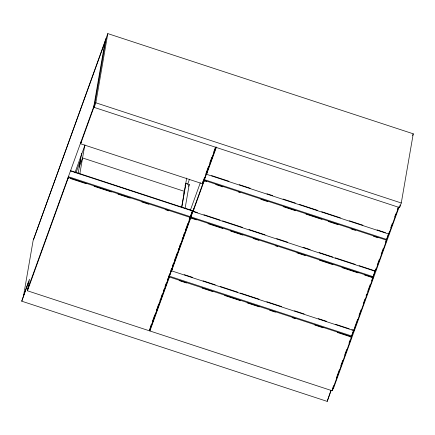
<?xml version="1.0" encoding="UTF-8"?>
<svg xmlns="http://www.w3.org/2000/svg" width="435" height="435" viewBox="0 0 435 435"><rect width="100%" height="100%" fill="white"/><g stroke="black" fill="none" stroke-linecap="round" stroke-linejoin="round"><path stroke-width="0.65" d="M169.373 277.003L351.616 336.733L351.42 337.484L332.139 390.75L149.89 330.964L150.233 328.969L171.542 270.119L168.878 278.003L169.367 276.943L169.117 277.856L149.89 330.964M171.613 270.847L172.396 268.139L171.651 269.988L171.705 269.656L193.009 210.801L190.372 218.707L190.84 217.63L373.089 277.416L372.893 278.172L353.872 330.649L171.624 270.858L190.845 217.636M193.086 211.535L193.869 208.822L193.118 210.676L193.178 210.344L206.494 173.56L203.852 181.46L204.319 180.384L386.568 240.174L386.372 240.925L375.34 271.331L193.091 211.546L204.33 180.394M215.896 147.052L202.569 183.787L203.232 181.602M398.683 206.929L388.825 234.09L206.576 174.299L207.332 171.564L206.603 173.429L206.663 173.097L216.092 147.035M353.872 330.649L354.596 328.213M375.34 271.331L376.003 269.145M331.225 390.266L327.196 401.396L21.75 301.194L29.471 279.178L27.459 290.797L149.379 330.796L190.329 217.462L189.861 218.539M23.642 295.267L33.093 240.691L104.911 42.287M33.506 239.544L107.804 33.604L413.25 133.806L401.277 202.993L399.607 207.593L94.167 107.391L106.14 38.198M28.471 281.934L21.75 301.194M80.676 142.919L80.731 142.588M78.213 173.114L81.666 153.169M79.817 173.891L84.76 145.333M93.797 106.493L105.145 40.961M94.547 104.427L94.205 106.417L80.807 143.43C80.241 144.637 82.079 139.499 81.089 141.772M94.167 107.391L95.831 102.79L107.804 33.604M149.379 330.796L149.727 328.806M181.629 207.294L186.686 178.067M181.765 207.424L185.919 183.418L189.23 184.505L185.071 208.512M192.444 210.964L192.504 210.632L70.579 170.634L70.524 170.971L192.444 210.964L189.894 218.234M202.601 182.917L202.656 182.586M327.196 401.396L331.008 390.173M332.139 390.75L332.367 389.423M333.58 387.085L333.248 389.01L399.015 207.332M353.9 329.773L353.954 329.442M373.061 277.448L372.616 278.492L375.258 270.592M388.743 233.345L386.101 241.251L386.568 240.174M388.852 233.22L388.906 232.883M399.607 207.593L400.069 204.928M376.068 268.901L376.052 268.661M389.548 231.654L389.532 231.415M351.241 337.255L353.731 330.236L351.801 329.599M389.396 232.198L388.825 234.09M27.802 288.807L94.797 103.737M27.459 290.797L68.404 177.464L190.329 217.462M75.076 172.38L84.999 144.969M75.962 172.902L80.801 159.542M79.246 167.149L82.574 157.948L184.391 191.351L183.722 193.189M185.038 185.854L185.919 183.418M187.621 184.331L189.464 179.225M188.567 186.327L189.23 184.505M190.378 210.208L200.301 182.798M150.189 327.528L151.347 324.331M152.5 321.139L153.196 319.225M153.658 317.947L154.811 314.75M156.431 310.28L157.127 308.366M157.59 307.088L158.742 303.891M159.901 300.699L160.591 298.785M161.059 297.507L162.211 294.31M163.37 291.118L164.06 289.199M164.985 286.649L166.143 283.451M167.301 280.26L167.992 278.34M168.454 277.062L169.612 273.871M170.77 270.679L171.461 268.759M172.385 266.204L173.543 263.012M174.696 259.82L175.392 257.901M175.854 256.623L177.012 253.431M178.165 250.239L178.861 248.32M179.323 247.042L180.481 243.85M182.096 239.38L182.792 237.461M183.255 236.183L184.407 232.991M185.566 229.8L186.262 227.88M186.724 226.602L187.876 223.411M189.035 220.213L192.504 210.632M202.884 181.95L204.499 177.496M205.88 173.679L208.414 166.687M209.795 162.869L211.867 157.144M213.71 152.054L215.32 147.601M216.434 147.139L206.576 174.299M412.625 135.53L413.25 133.806M332.481 388.76L333.629 385.595M336.38 377.999L339.354 369.772M340.73 365.976L342.791 360.278M344.623 355.216L346.69 349.522M348.979 343.193L350.121 340.029M350.811 338.131L353.557 330.535M354.645 327.544L357.619 319.317M358.995 315.522L361.055 309.823M363.35 303.499L364.949 299.068M366.096 295.903L366.787 294.006M367.7 291.472L370.223 284.512M371.593 280.716L375.03 271.222M377.265 265.056L379.331 259.347M381.169 254.274L383.235 248.564M385.53 242.224L388.515 233.981M390.75 227.799L392.359 223.351M394.659 216.994L395.812 213.819M397.421 209.365L398.112 207.462M203.014 181.77L203.118 181.493M375.786 269.314L375.889 269.031M354.313 328.626L354.509 328.126M351.262 337.593L351.616 336.733M68.382 177.496L67.936 178.54L68.442 176.719L190.367 216.712M95.831 102.79L401.277 202.993M211.589 175.577L228.979 181.286M239.283 184.663L250.228 188.257M266.97 193.749L272.767 195.652M283.071 199.029L295.305 203.042M299.171 204.314L317.849 210.437M321.71 211.704L340.387 217.832M349.403 220.79L362.926 225.227M377.091 229.876L385.464 232.622M204.358 179.639L386.606 239.424M204.809 180.955L206.739 181.591M215.755 184.549L222.84 186.871M238.298 191.938L240.229 192.575M260.837 199.333L267.916 201.661M283.375 206.728L295.61 210.741M305.914 214.123L322.014 219.403M328.452 221.518L338.115 224.688M350.996 228.913L355.504 230.392M373.534 236.308L378.042 237.787M80.649 143.789L202.569 183.787M192.955 211.133L197.463 212.612M203.901 214.727L220.001 220.007M222.579 220.85L242.54 227.402M248.983 229.511L265.084 234.797M276.671 238.597L287.622 242.192M303.075 247.259L310.16 249.581M319.176 252.539L332.699 256.976M335.276 257.825L355.237 264.371M359.103 265.638L375.204 270.923M190.873 216.88L373.121 276.671M70.187 178.459L86.315 183.749M94.052 186.289L111.474 192.004M117.923 194.119L130.179 198.137M141.794 201.949L148.89 204.276M165.659 209.779L168.883 210.839M190.682 217.989L196.479 219.887M208.071 223.693L222.883 228.549M230.61 231.088L242.844 235.101M253.148 238.483L258.945 240.381M275.687 245.873L277.622 246.509M296.942 252.849L305.31 255.595M319.48 260.239L333.003 264.676M342.019 267.634L358.119 272.919M364.557 275.029L372.931 277.775M184.364 274.675L192.732 277.421M203.036 280.798L215.276 284.816M220.425 286.502L237.814 292.206M240.392 293.054L259.064 299.182M266.791 301.716L281.603 306.572M294.484 310.802L304.147 313.967M318.311 318.616L326.685 321.362M335.7 324.32L349.223 328.757M169.4 276.198L351.649 335.983M179.514 280.684L186.599 283.006M202.052 288.079L213.003 291.667M224.596 295.474L240.691 300.754M247.134 302.863L259.369 306.882M269.673 310.258L275.469 312.161M292.211 317.653L295.43 318.708M314.75 325.048L323.123 327.794M337.294 332.443L350.817 336.88"/></g></svg>
